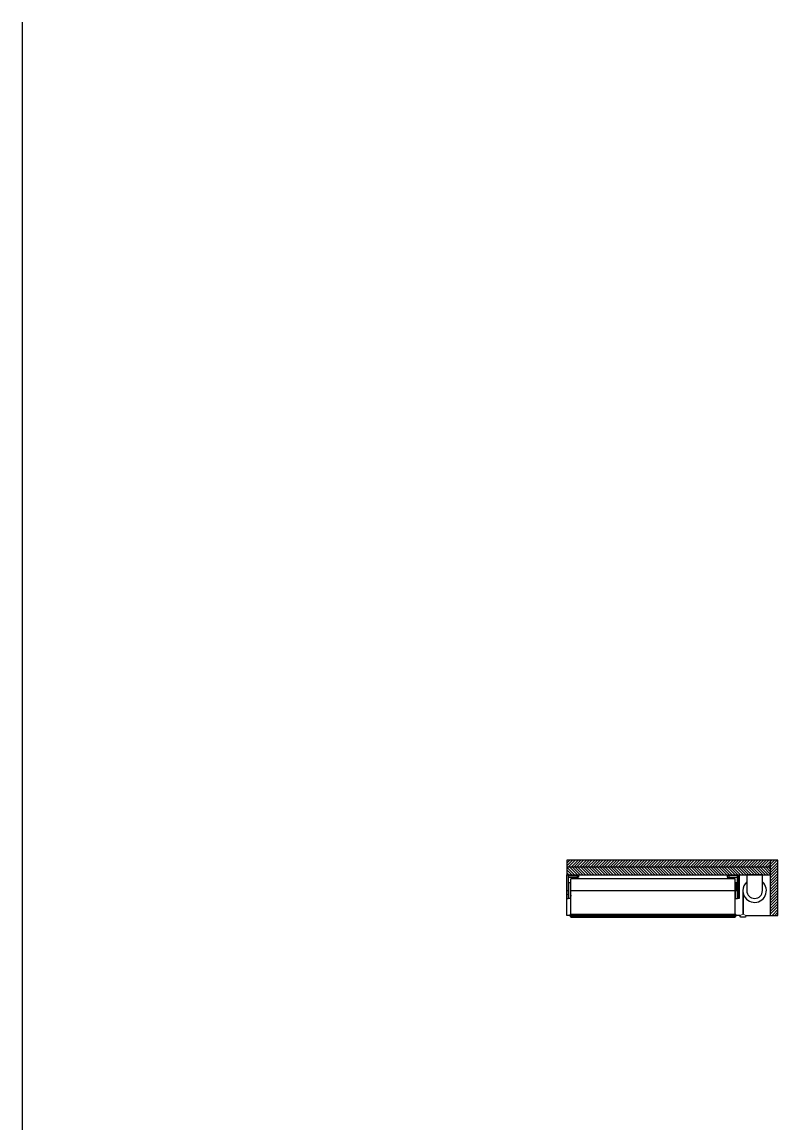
# Model space of a CAD drawing. Header units: inches. Extents: x 61 to 323, y -105 to 194.
# Drawn here: x 191.6 to 288.2, y 53.2 to 194 of the extents above; entities that cross this region are included whole.
import ezdxf

# ---------------------------------------------------------------- set-up
doc = ezdxf.new("R2010")
doc.units = ezdxf.units.IN
doc.header["$MEASUREMENT"] = 0
doc.layers.get('0').update_dxf_attribs({"true_color": 0xc2ced6})
for name, color, linetype, lineweight in [('BORDER', 7, 'Continuous', 30), ('FABRIC-ROLL', 7, 'Continuous', 30), ('HEMBAR-ENDCAP', 7, 'Continuous', 9), ('SHADE-BRACKET', 7, 'Continuous', 30), ('STRUCTURE-SUB-STRUCTURE_THICK', 7, 'Continuous', 30), ('TEXT', 7, 'Continuous', 18)]:
    doc.layers.add(name, color=color, linetype=linetype, lineweight=lineweight)

msp = doc.modelspace()

# ---------------------------------------------------------------- hatches: boundary and pattern name
at = {"layer": 'TEXT', "transparency": 33554559}
h = msp.add_hatch(dxfattribs=at)
h.set_pattern_fill('ANSI31', scale=2, angle=180)
h.set_pattern_definition([(225, (221.57175, -90.01034), (0.1767767, -0.1767767), [])])
h.paths.add_polyline_path([(261.25, 86.87), (261.25, 85.97), (287.25, 85.97), (287.25, 86.87)])
h = msp.add_hatch(dxfattribs=at)
h.set_pattern_fill('ANSI31', scale=2, angle=90)
h.set_pattern_definition([(135, (221.57175, -90.01034), (-0.1767767, -0.1767767), [])])
h.paths.add_polyline_path([(261.25, 85.97), (261.25, 84.99), (287.25, 84.99), (287.25, 85.97)])
h = msp.add_hatch(dxfattribs=at)
h.set_pattern_fill('ANSI31', scale=2)
h.set_pattern_definition([(45, (221.57175, -90.01034), (-0.1767767, 0.1767767), [])])
h.paths.add_polyline_path([(288.23, 86.87), (287.25, 86.87), (287.25, 79.83), (288.23, 79.83)])

# ---------------------------------------------------------------- linework, layer by layer
at = {"color": 7, "linetype": 'Continuous'}
for p, q in [((261.25, 86.87), (261.25, 84.99)), ((261.25, 81.99), (261.25, 84.99)), ((286.25, 84.99), (284.25, 84.99)), ((282.76, 83.47), (282.76, 83.47)), ((282.76, 83.29), (282.76, 83.29)), ((282.76, 83.29), (282.76, 83.29)), ((282.76, 83.28), (282.76, 83.28)), ((261.23, 82.49), (261.25, 82.48)), ((261.23, 82.45), (261.25, 82.46)), ((261.25, 82.44), (261.23, 82.44)), ((261.25, 82.46), (261.25, 82.45)), ((261.25, 81.99), (261.25, 81.99)), ((261.75, 82.41), (261.75, 82.42)), ((261.77, 82.42), (261.75, 82.42)), ((261.75, 82.41), (261.75, 82.28)), ((261.77, 82.41), (261.75, 82.41)), ((261.75, 82.28), (261.77, 82.28)), ((284.25, 82.99), (284.25, 82.99)), ((286.25, 82.99), (286.25, 82.99))]:
    msp.add_line(p, q, dxfattribs=at)
at = {"color": 3, "linetype": 'Continuous'}
for p, q in [((261.25, 82.53), (261.23, 82.49)), ((261.23, 82.45), (261.23, 82.44))]:
    msp.add_line(p, q, dxfattribs=at)
at = {"color": 7, "linetype": 'Continuous'}
msp.add_lwpolyline([(282.76, 83.47), (282.76, 83.47), (282.8, 83.46)], dxfattribs=at)
for points in [[(282.76, 82.59, 0.003566), (282.76, 82.59, 0.000953), (282.76, 82.59)], [(282.76, 82.41, 0.007996), (282.76, 82.42, 0.001667), (282.76, 82.42, 0.002043), (282.76, 82.42)], [(282.76, 82.42, 0.002832), (282.76, 82.42, 0.007255), (282.76, 82.42)]]:
    msp.add_lwpolyline(points, format="xyb", dxfattribs=at)
at = {"color": 3, "linetype": 'Continuous'}
msp.add_arc((261.28, 82.47), 0.06, 154, 194, dxfattribs=at)
at = {"color": 7, "linetype": 'Continuous'}
for centre, radius, start, end in [((261.28, 82.47), 0.04, 163.5022, 194), ((261.72, 82.96), 0.03, 90, 133.8915), ((282.7, 82.53), 0.0928, 53.8286, 55.0444), ((282.71, 82.53), 0.0906, 55.0433, 56.5471), ((282.69, 82.52), 0.0905, 45.8887, 46.528), ((282.7, 82.53), 0.0868, 47.5634, 48.3454), ((282.7, 82.35), 0.085, 49.6502, 51.4199)]:
    msp.add_arc(centre, radius, start, end, dxfattribs=at)
at = {"layer": 'BORDER'}
msp.add_line((191.63, 193.96), (191.63, -105.21), dxfattribs=at)
at = {"layer": 'FABRIC-ROLL', "linetype": 'Continuous'}
for p, q in [((261.77, 79.62), (261.77, 84.49)), ((282.76, 84.49), (261.77, 84.49)), ((261.7, 82.99), (282.8, 82.99)), ((283.77, 82.75), (283.77, 80)), ((261.77, 80), (282.76, 80)), ((261.77, 80), (282.76, 80)), ((261.77, 79.83), (282.76, 79.83)), ((261.77, 79.81), (282.76, 79.81)), ((261.77, 79.64), (282.76, 79.64))]:
    msp.add_line(p, q, dxfattribs=at)
msp.add_lwpolyline([(261.77, 79.62), (282.76, 79.62), (282.76, 84.49)], dxfattribs=at)
msp.add_lwpolyline([(284.25, 84.11, 0.212806), (283.75, 82.99), (283.75, 80)], format="xyb", dxfattribs=at)
msp.add_arc((285.25, 82.99), 1.5, 189.3668, 48.0494, dxfattribs=at)
at = {"layer": 'HEMBAR-ENDCAP', "linetype": 'Continuous'}
for p, q in [((261.68, 80), (261.68, 79.63)), ((261.68, 80), (261.76, 80)), ((261.68, 79.99), (261.76, 79.99)), ((261.68, 79.82), (261.76, 79.82)), ((261.68, 79.81), (261.76, 79.81)), ((261.68, 79.64), (261.76, 79.64)), ((261.68, 79.63), (261.76, 79.63)), ((261.71, 79.65), (261.71, 79.8)), ((261.71, 79.8), (261.76, 79.8)), ((261.77, 79.74), (261.71, 79.74)), ((261.71, 79.7), (261.77, 79.7)), ((261.71, 79.65), (261.76, 79.65)), ((261.76, 80), (261.76, 79.8)), ((261.76, 79.96), (261.77, 79.96)), ((261.76, 79.8), (261.77, 79.8)), ((261.76, 79.63), (261.76, 79.66)), ((261.76, 79.66), (261.77, 79.66)), ((282.77, 79.96), (282.76, 79.96)), ((282.77, 79.8), (282.76, 79.8)), ((282.82, 79.74), (282.76, 79.74)), ((282.82, 79.7), (282.76, 79.7)), ((282.77, 80), (282.85, 80)), ((282.85, 79.99), (282.77, 79.99)), ((282.85, 79.82), (282.77, 79.82)), ((282.85, 79.81), (282.77, 79.81)), ((282.85, 79.64), (282.77, 79.64)), ((283.78, 80), (283.74, 80))]:
    msp.add_line(p, q, dxfattribs=at)
for points in [[(282.85, 80), (282.85, 79.63), (282.77, 79.63), (282.77, 79.66), (282.76, 79.66)], [(282.77, 79.65), (282.82, 79.65), (282.82, 79.8), (282.77, 79.8), (282.77, 80)]]:
    msp.add_lwpolyline(points, dxfattribs=at)
for points in [[(283.38, 79.83, 0.336291), (283.37, 79.81), (283.37, 79.64, 0.414214), (283.39, 79.62), (283.44, 79.62, 0.258306), (283.45, 79.63)], [(283.74, 80, 0.170102), (283.73, 79.99, -0.096679), (283.39, 79.82, 0.343108), (283.38, 79.81), (283.38, 79.64, 0.414214), (283.39, 79.63), (284.13, 79.63, 0.414214), (284.14, 79.64), (284.14, 79.81)], [(283.53, 79.63, 0.237401), (283.54, 79.62), (283.98, 79.62, 0.237401), (283.99, 79.63)], [(284.14, 79.82, -0.096679), (283.79, 79.99, 0.170102), (283.78, 80)], [(284.06, 79.63, 0.237401), (284.07, 79.62), (284.13, 79.62, 0.240233), (284.14, 79.63)]]:
    msp.add_lwpolyline(points, format="xyb", dxfattribs=at)
for centre, radius, start, end in [((283.11, 80.79), 1, 285.6507, 307.5659), ((283.73, 79.98), 0.015, 59.2419, 127.5659), ((283.78, 79.98), 0.015, 52.4341, 125.3289), ((284.4, 80.79), 1, 232.4341, 254.3493), ((284.13, 79.81), 0.015, 24.3544, 74.3493), ((284.13, 79.81), 0.00929, 0, 75.75)]:
    msp.add_arc(centre, radius, start, end, dxfattribs=at)
at = {"layer": 'SHADE-BRACKET', "linetype": 'Continuous'}
for p, q in [((261.44, 84.99), (261.44, 81.99)), ((261.45, 81.99), (261.45, 84.99)), ((261.45, 84.99), (261.45, 84.93)), ((261.45, 84.93), (262.75, 84.93)), ((261.45, 84.73), (262.75, 84.73)), ((262.51, 84.99), (262.51, 84.93)), ((262.56, 84.93), (262.56, 84.73)), ((262.7, 84.99), (262.7, 84.93)), ((262.75, 84.93), (262.75, 84.73)), ((281.8, 84.93), (281.8, 84.99)), ((281.94, 84.93), (281.94, 84.73)), ((281.99, 84.93), (281.99, 84.99)), ((283.04, 84.93), (283.04, 84.99)), ((261.45, 83.93), (261.46, 83.93)), ((261.46, 81.99), (261.46, 83.99)), ((261.7, 83.99), (261.46, 83.99)), ((261.7, 81.99), (261.7, 83.99)), ((261.7, 83.58), (261.77, 83.58)), ((261.7, 83.58), (261.77, 83.58)), ((261.7, 83.53), (261.77, 83.53)), ((261.7, 83.51), (261.77, 83.51)), ((282.76, 83.48), (282.8, 83.47)), ((282.76, 83.47), (282.8, 83.45)), ((282.8, 83.99), (283.04, 83.99)), ((282.8, 81.99), (282.8, 83.99)), ((283.04, 83.98), (282.8, 83.98)), ((283.04, 83.97), (282.8, 83.97)), ((283.04, 83.95), (282.8, 83.95)), ((283.04, 83.94), (282.8, 83.94)), ((282.8, 83.01), (282.8, 83.91)), ((282.95, 83.9), (282.8, 83.9)), ((282.8, 83.9), (282.8, 83.9)), ((282.96, 83.89), (282.95, 83.89)), ((282.95, 83.87), (283.04, 83.87)), ((282.99, 83.87), (282.99, 83.9)), ((283.04, 81.99), (283.04, 83.99)), ((283.05, 83.93), (283.04, 83.93)), ((261.25, 82.99), (261.45, 82.99)), ((261.25, 81.99), (261.44, 81.99)), ((261.45, 81.99), (261.44, 81.99)), ((261.45, 82.48), (261.46, 82.48)), ((261.7, 81.99), (261.46, 81.99)), ((261.71, 82.69), (261.7, 82.82)), ((261.71, 82.69), (261.7, 82.26)), ((261.7, 82.69), (261.71, 82.69)), ((261.7, 82.26), (261.7, 82.26)), ((261.71, 82.25), (261.7, 82.25)), ((261.71, 82.23), (261.7, 82.23)), ((261.71, 82.69), (261.77, 82.69)), ((261.71, 82.37), (261.71, 82.25)), ((261.72, 82.37), (261.71, 82.37)), ((261.71, 82.23), (261.71, 82.25)), ((261.72, 82.25), (261.71, 82.25)), ((261.72, 82.37), (261.72, 82.25)), ((282.8, 83.01), (283.04, 83.01)), ((282.8, 82.99), (283.04, 82.99)), ((282.8, 81.99), (283.04, 81.99)), ((283.05, 82.99), (283.25, 82.99)), ((283.25, 81.99), (283.05, 81.99))]:
    msp.add_line(p, q, dxfattribs=at)
for points in [[(283.05, 84.93), (281.75, 84.93), (281.75, 84.73), (283.05, 84.73)], [(283.05, 84.99), (283.05, 81.99), (283.05, 81.99), (283.05, 84.99)], [(283.25, 84.99), (283.25, 81.99), (283.25, 81.99), (283.25, 84.99)], [(282.96, 83.87), (282.96, 83.91), (282.95, 83.91), (282.95, 83.01)]]:
    msp.add_lwpolyline(points, dxfattribs=at)
for points in [[(284.25, 84.99), (284.25, 84.99), (284.25, 82.99, 1), (286.25, 82.99), (286.25, 84.99), (286.25, 84.99)], [(284.25, 84.99), (284.25, 82.99, 1), (286.25, 82.99), (286.25, 84.99)], [(282.8, 83.26, 0.005238), (282.76, 83.28), (282.76, 83.28)], [(283.04, 83.91, 0.005632), (282.99, 83.9), (282.96, 83.9)]]:
    msp.add_lwpolyline(points, format="xyb", dxfattribs=at)
for centre, radius, start, end in [((281.82, 81.35), 2.15, 62.9126, 64.1527), ((261.63, 82.27), 0.0679, 353.0776, 358.0034), ((261.71, 82.25), 0.015, 270, 358.5), ((261.75, 82.25), 0.03, 90, 178.5), ((282.7, 82.35), 0.085, 0.1451, 49.6751), ((282.7, 82.35), 0.085, 359.9971, 49.2297), ((282.8, 82.23), 0.01, 180.0143, 272.0074)]:
    msp.add_arc(centre, radius, start, end, dxfattribs=at)
for points, knots in [([(261.75, 82.42), (261.75, 82.42), (261.74, 82.42), (261.74, 82.42), (261.73, 82.41), (261.72, 82.4), (261.71, 82.39), (261.71, 82.37), (261.71, 82.37)], [0, 0, 0, 0, 0.125263, 0.250564, 0.375816, 0.501017, 0.750466, 1, 1, 1, 1]), ([(261.75, 82.41), (261.75, 82.41), (261.75, 82.41), (261.74, 82.4), (261.74, 82.4), (261.73, 82.39), (261.73, 82.39), (261.73, 82.38), (261.72, 82.37), (261.72, 82.37), (261.72, 82.37)], [0, 0, 0, 0, 0.126957, 0.253285, 0.378779, 0.503605, 0.627987, 0.752099, 0.876068, 1, 1, 1, 1]), ([(282.8, 82.23), (282.79, 82.23), (282.79, 82.23), (282.79, 82.23), (282.79, 82.27), (282.79, 82.31), (282.79, 82.35), (282.79, 82.35), (282.79, 82.35), (282.79, 82.35), (282.79, 82.35), (282.79, 82.35), (282.79, 82.36), (282.79, 82.36), (282.79, 82.37), (282.79, 82.38), (282.79, 82.39), (282.8, 82.41), (282.8, 82.44), (282.8, 82.46), (282.8, 82.47)], [0, 0, 0, 0, 1, 1, 1, 2, 2, 2, 3, 3, 3, 3.026265, 3.057543, 3.093819, 3.135068, 3.232346, 3.349034, 3.484699, 3.638819, 4, 4, 4, 4])]:
    msp.add_open_spline(points, degree=3, knots=knots, dxfattribs=at)
for points, weights, knots in [([(282.8, 82.55), (282.8, 82.56), (282.79, 82.56), (282.78, 82.58), (282.77, 82.59), (282.77, 82.6), (282.76, 82.6), (282.76, 82.6), (282.76, 82.6), (282.76, 82.6)], [1, 1, 1, 1, 1, 1, 1, 0.999990217419, 0.999990217419, 1], [0, 0, 0, 0, 0.250101, 0.437706, 0.625321, 1, 1, 1, 1.010835, 1.010835, 1.010835, 1.010835]), ([(282.8, 82.49), (282.8, 82.49), (282.8, 82.51), (282.79, 82.53), (282.79, 82.54), (282.78, 82.55), (282.78, 82.57), (282.77, 82.58), (282.76, 82.58), (282.76, 82.59), (282.76, 82.59), (282.76, 82.59), (282.76, 82.59)], [1, 1, 1, 1, 1, 1, 1, 1, 1, 1, 0.999971675327, 0.999971675327, 1], [0, 0, 0, 0, 0.249754, 0.374702, 0.49967, 0.624668, 0.749704, 0.87481, 1, 1, 1, 1.018436, 1.018436, 1.018436, 1.018436])]:
    msp.add_rational_spline(points, weights, degree=3, knots=knots, dxfattribs=at)
at = {"layer": 'STRUCTURE-SUB-STRUCTURE_THICK', "linetype": 'Continuous'}
for p, q in [((287.25, 85.97), (261.25, 85.97)), ((287.25, 86.87), (287.25, 79.83)), ((261.25, 79.83), (261.25, 84.99)), ((261.25, 84.99), (287.25, 84.99)), ((261.68, 79.83), (261.25, 79.83)), ((283.41, 79.83), (282.85, 79.83))]:
    msp.add_line(p, q, dxfattribs=at)
msp.add_lwpolyline([(284.11, 79.83), (288.23, 79.83), (288.23, 86.87), (261.25, 86.87)], dxfattribs=at)

doc.saveas('drawing.dxf')
